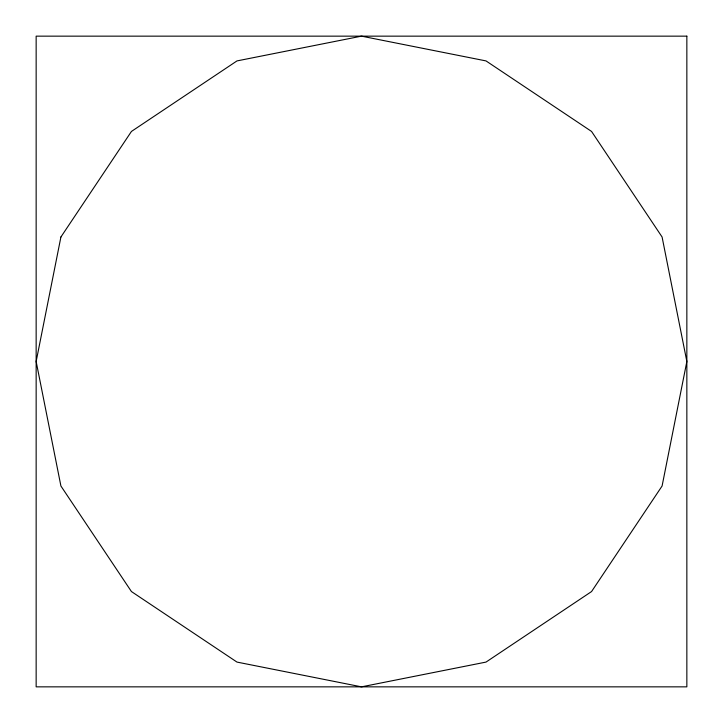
<?xml version="1.0" encoding="UTF-8"?>
<svg xmlns="http://www.w3.org/2000/svg" width="723" height="723" viewBox="0 0 723 723"><rect width="100%" height="100%" fill="white"/><g stroke="black" fill="none" stroke-linecap="round" stroke-linejoin="round"><path stroke-width="1.08" d="M60.913 236.99L36.15 361.5L60.913 486.01L131.441 591.559L236.99 662.087L361.5 686.85L486.01 662.087L591.559 591.559L662.087 486.01L686.85 361.5L662.087 236.99L591.559 131.441L486.01 60.913L361.5 36.15L236.99 60.913L131.441 131.441L60.913 236.99M686.85 36.15L36.15 36.15L36.15 686.85L686.85 686.85L686.85 36.15"/></g></svg>
